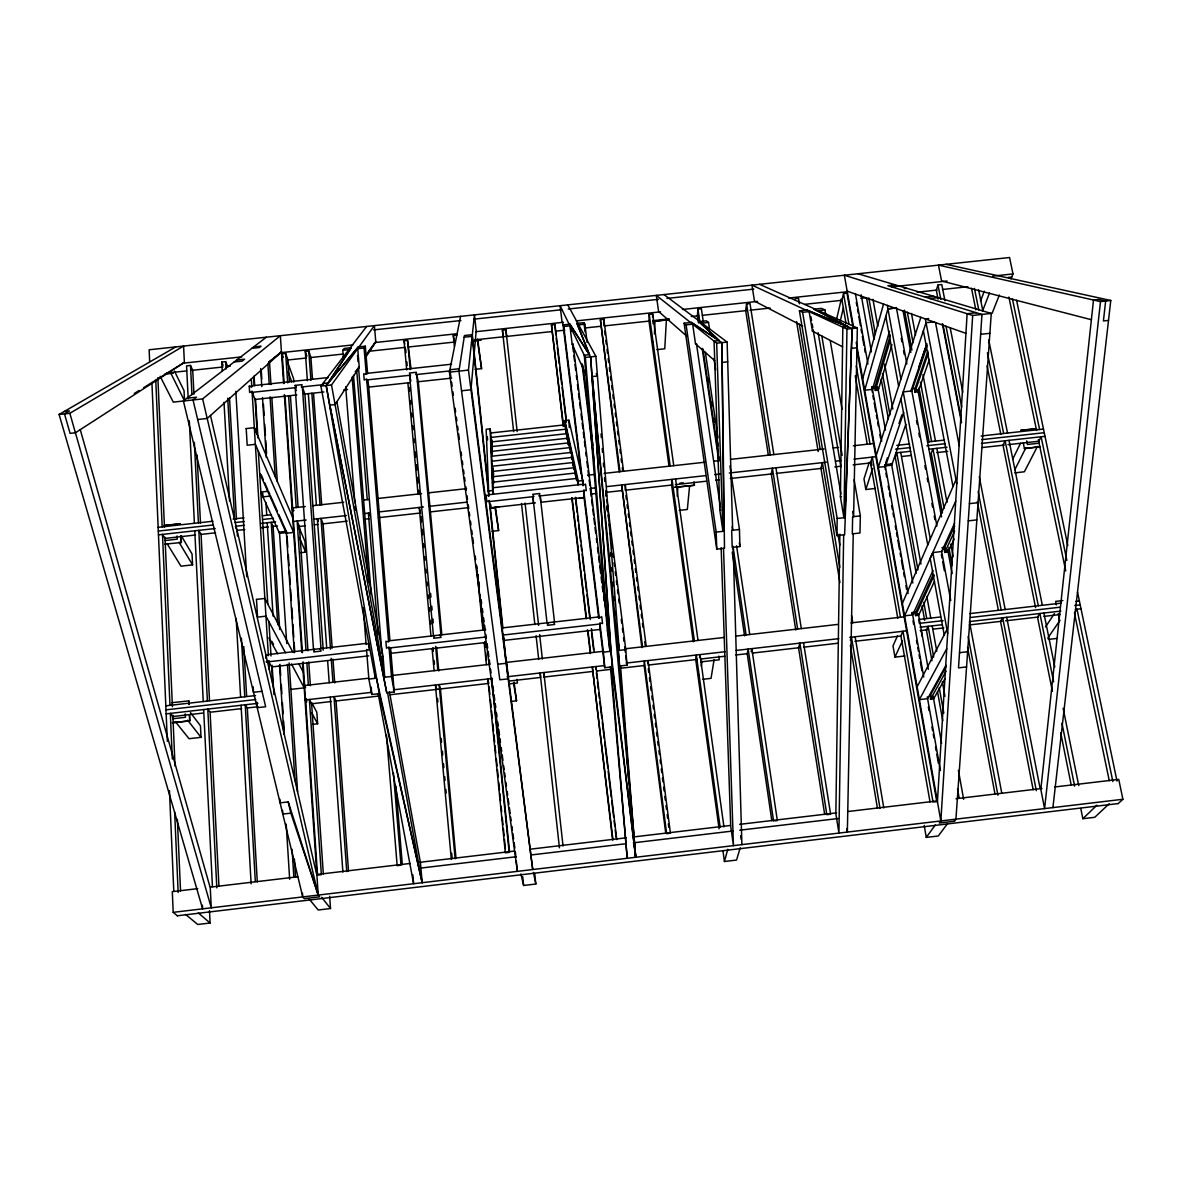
<?xml version="1.0" encoding="UTF-8"?>
<svg xmlns="http://www.w3.org/2000/svg" width="1182" height="1182" viewBox="0 0 1182 1182"><rect width="100%" height="100%" fill="white"/><g stroke="black" fill="none" stroke-linecap="round" stroke-linejoin="round"><path stroke-width="1.5" d="M625.175 490.087L625.263 484.546L646.214 646.377M836.959 535.594L837.181 518.484L802.622 312.299L799.416 310.777L836.959 535.594L844.628 534.722L852.148 328.522L806.774 309.98L799.416 310.777M839.87 534.175L835.851 813.718L838.924 833.074L843.667 534.825M842.559 346.784L812.448 331.152L809.138 311.59L846.947 329.084L843.948 517.731L840.402 496.765L842.84 327.178L847.967 326.631L814.132 309.182L821.49 308.384L824.933 309.891L825.863 315.313M837.181 518.484L844.908 517.627L852.148 328.522M853.256 533.747L847.346 832.069L846.785 828.552M818.432 310.6L857.334 327.961L853.596 516.652L852.695 511.407M860.348 515.884L859.964 532.993L852.296 533.85L852.636 516.756L860.348 515.884L854.143 479.744M673.74 465.678L652.671 314.028L649.213 314.397L648.977 320.928L669.042 466.269M652.538 317.293L652.671 314.028M653.025 323.691L653.173 320.086M654.429 333.885L654.976 321.371M666.367 320.145L664.772 348.779L656.897 349.636M647.899 663.516L648.061 660.561L670.43 833.236M368.001 383.234L367.676 379.836M937.429 801.662L967.127 313.718L976.317 312.728M858.043 273.766L991.27 313.452L955.928 819.141L954.391 821.224L939.291 823.012L940.842 820.943L972.668 315.461L844.362 275.229L853.345 325.996M693.273 641.767L671.612 484.916L672.026 479.36L694.366 640.866M677.153 496.13L677.907 486.999M703.29 321.548L701.399 308.783L697.941 309.152L697.365 315.712L698.444 322.967M474.071 354.881L470.968 389.764L461.541 390.784M474.233 353.019L476.183 331.019L474.484 314.885L468.441 370.099L532.713 869.524L506.029 658.197M689.623 485.699L687.333 509.472L679.207 510.373M694.44 485.27L674.789 487.324L694.44 485.27L693.967 481.798M1052.911 807.602L1110.784 300.494L1100.501 301.602L1044.578 808.591L1040.825 789.399L1093.498 300.036L1098.58 299.489L1105.643 301.055L1103.412 320.957L1108.509 320.396M773.855 454.582L750.009 303.552L746.566 303.922L745.665 310.511L768.359 455.262M699.581 657.576L699.995 654.592L723.945 826.883M701.281 666.19L702.005 661.122M714.091 659.733L711.032 678.35L702.655 679.325M516.268 860.659L517.361 871.356L449.426 372.167L460.581 316.377M751.161 651.651L751.826 648.637L777.342 820.559L774.816 820.855M836.383 320.026L841.274 299.164M853.035 327.547L846.962 293.121L843.52 293.491L841.968 300.139L846.076 323.558M840.166 321.371L843.46 307.586M390.252 649.923L390.237 648.43M548.079 622.692L547.399 625.293L554.727 624.465L553.471 622.087M539.199 495.982L539.834 493.515L532.698 494.312L533.909 496.573L489.333 501.537L490.367 507.876L535.402 502.867M740.213 847.804L736.534 860.068L724.433 861.501L727.757 849.297M434.459 635.635L433.705 638.25L441.078 637.408L439.867 635.029M862.668 378.787L883.56 304.07M872.301 392.188L872.08 387.223L875.345 386.869L875.301 390.429L878.241 390.119L891.937 344.627M889.558 331.241L872.464 389.38L864.692 390.223L887.948 308.827L895.572 308L887.963 308.901M890.386 334.92L875.212 386.159L875.729 389.011L878.669 388.701M314.515 649.302L313.703 651.932L321.12 651.075L319.953 648.682M875.301 390.429L890.415 339.677M869.272 462.236L863.983 478.932L865.83 489.511L875.493 488.432M876.231 455.513L920.837 317.323M865.83 489.511L872.626 468.471M944.935 300.73L941.788 284.581L937.991 284.995L936.307 290.137L938.05 299.164M885.288 469.609L885.082 464.659L892.174 463.876M885.658 462.945L887.401 457.803M898.985 423.466L901.881 414.882M918.961 366.789L925.284 348.069M903.713 412.459L885.407 466.506L878.315 467.289L926.053 322.686L934.43 321.873M910.79 391.538L926.954 343.829M927.264 345.484L911.839 390.902L903.225 391.922L930.293 539.007M927.9 351.069L915.09 388.523L911.47 388.908M929.347 359.55L918.178 391.73L914.912 392.099L928.298 353.123M905.84 424.353L891.716 465.191L884.638 465.974M850.331 640.245L851.483 637.187L879.999 808.37M980.499 301.233L984.296 291.186M982.493 311.176L989.526 292.914M999.351 295.042L992.112 313.304L972.668 315.461M1010.994 278.908L1012.989 273.929L1009.561 257.513L149.139 349.769L149.656 361.662M902.383 603.411L956.002 479.685M955.736 501.02L904.585 615.837L912.667 614.906L932.953 570.537M954.583 523.242L941.655 551.521L932.79 552.6L930.19 558.421L944.196 634.793M897.433 635.975L893.001 645.874L894.951 657.118L904.91 655.966M912.253 612.572L911.75 613.68L915.149 613.295L915.651 612.187L912.253 612.572L923.748 677.035M954.716 525.99L944.049 548.64L944.758 552.437L948.127 552.053L954.184 539.051M894.951 657.118L902.413 640.895M933.174 574.659L915.725 612.572L912.327 612.97M934.489 581.263L918.621 615.275L915.562 615.615L934.312 575.058M944.758 552.437L954.613 531.117M922.211 636.315L921.266 631.04M1012.634 459.31L1020.539 443.28M1040.219 446.781L1024.38 448.539L1040.293 446.633M1014.762 469.86L1025.917 447.668M1038.815 441.241L1041.106 436.764L1066.829 560.312M1037.471 446.368L1024.38 471.781L1014.777 472.859M917.129 686.816L946.959 629.607M946.738 648.711L919.389 699.626L927.604 698.665L946.028 665.2M930.47 695.06L946.398 666.22M944.92 678.764L933.617 698.887L930.515 699.242L946.132 671.169M336.87 401.762L383.027 656.394L384.741 677.242L331.507 384.948L357.732 348.675L359.254 367.277L335.067 404.54L329.808 405.116L326.188 385.524L358.279 346.947L365.312 346.193L367.617 373.778M366.257 356.491L375.787 341.82L374.399 325.611L359.033 346.873M343.341 357.319L342.78 350.286L344.228 348.468L351.246 347.715L328.108 382.938L322.863 383.5M351.246 347.715L328.108 382.938L358.279 346.947M1045.494 626.948L1054.433 613.635M1059.648 620.506L1058.215 613.502M1047.74 638.132L1059.766 620.668M386.765 692.785L329.808 405.116L386.765 692.785L394.241 691.928L391.478 676.473L389.011 646.968L386.47 648.209L385.893 641.294L388.597 641.929L366.656 378.964L364.219 380.087L363.701 373.822L366.272 374.399L364.071 347.981L365.312 346.193M1075.28 611.655L1076.994 609.218L1112.868 781.568M947.609 823.529L938.272 835.984L926.274 837.403L935.272 824.992M355.191 371.724L359.254 367.277M954.347 821.224L955.928 819.141M374.768 671.361L375.329 678.32L320.883 386.086L348.853 349.621M350.241 347.818L366.642 326.454M1080.791 808.518L1082.845 818.712L1096.94 805.193M1109.204 803.73L1094.754 817.294L1082.845 818.712M1118.128 803.657L1122.9 799.268L1118.748 779.396L1054.758 786.976M274.268 357.732L281.449 351.97L207.19 418.458L197.645 419.492M160.131 376.29L173.281 402.131L202.639 398.91L280.341 335.703L283.591 383.544M268.669 362.268L281.449 351.97M268.521 362.342L271.402 360.037M266.319 337.21L183.402 400.993L302.74 896.916L304.202 898.66L319.672 896.813L318.239 895.069L290.875 813.157L288.216 801.913L280.104 802.859L279.883 799.298M202.447 905.22L202.61 908.84L59.1 414.454L69.841 413.301L183.579 346.075L184.377 362.416L75.412 432.789L70.093 433.366L64.478 413.877L69.472 410.952L64.168 411.528M134.275 393.517L139.062 390.503M143.672 387.681L184.377 362.416M59.1 414.454L175.749 346.917M268.698 660.694L266.127 661.905L268.713 660.708L269.245 669.381M253.317 394.138L252.076 391.375L249.624 392.498L249.239 386.204L251.796 386.765L251.308 378.949M197.749 888.642L172.306 891.656L173.193 912.341L177.403 915.843M210.47 887.135L297.716 876.778M316.894 874.503L410.213 863.436M419.374 862.358L514.525 851.07M530.999 849.104L626.164 837.816M633.478 836.959L730.476 825.45M739.622 824.356L836.605 812.861M847.583 811.561L937.252 800.923M956.031 798.692L1041.963 788.497M669.16 833.384L666.633 833.694L644.367 660.989L644.146 665.422L665.762 833.31M829.35 814.383L826.839 814.679L799.874 643.111L798.53 647.662L824.681 814.457M934.297 801.928L936.794 801.632L856.876 349.296M419.359 868.238L516.298 856.728M530.718 855.014L625.987 843.712M633.286 842.84L732.914 831.005M739.784 830.192L838.141 818.52M173.193 912.341L1122.9 799.268M177.315 915.784L1118.216 803.568M329.66 896.252L330.517 908.53L318.209 910.007L309.004 898.837M520.907 873.941L523.626 885.481L535.815 884.018L534.722 873.587M209.495 910.657L210.1 923.009L197.749 924.487L185.559 914.41M290.875 813.157L282.808 814.073L282.572 810.379M368.636 678.202L304.454 685.56L305.429 699.951L371.414 692.357M393.414 689.83L492.392 678.453M507.048 676.769L604.194 665.614M626.194 663.072L725.172 651.71M736.164 650.44L838.806 638.649M849.799 637.379L906.624 630.848M172.336 716.587L203.334 713.027M210.632 712.185L241.63 708.624M247.112 707.988L258.045 706.733M920.187 630.612L927.456 629.784M932.908 629.149L943.827 627.893M969.284 624.968L1002.026 621.2M1005.66 620.786L1038.402 617.019M1043.854 616.398L1060.224 614.522M363.199 607.666L366.125 644.5L368.681 643.259L369.227 650.174L366.523 649.539L368.873 679.059L371.798 694.499L379.274 693.642L422.166 882.688L420.482 862.993L389.439 691.751M600.072 629.223L604.756 667.727L612.158 666.87L590.631 356.861L570.019 324.163L563.046 324.917L581.116 473.406M606.927 499.705L625.78 649.612L626.977 665.17L619.575 666.013L635.709 857.275L612.158 666.87M173.015 718.73L185.441 717.297L185.279 713.884M311.206 703.822L331.344 701.517M335.008 701.089L378.934 696.035M389.912 694.78L488.757 683.403L487.841 678.985L505.32 852.828L509.147 852.37L491.549 678.557M508.895 681.083L540.011 677.508M543.676 677.094L593.098 671.406M596.762 670.977L611.404 669.293M620.55 668.244L644.353 665.51M648.017 665.082L697.439 659.408M701.089 658.98L724.891 656.246M735.869 654.976L746.861 653.72M752.343 653.085L799.933 647.618M803.597 647.189L838.378 643.185M854.852 641.294L900.61 636.034M172.409 722.704L189.77 720.828L172.498 722.808M508.851 683.89L517.391 683.019L516.992 679.325M700.675 661.92L719.262 659.792L718.774 656.128M312.536 724.374L317.633 723.783L316.835 712.258L311.693 702.625M511.466 701.399L516.534 700.808L514.096 682.177M1048.39 639.403L1056.634 638.457M190.45 712.628L200.452 725.763L201.014 737.332L189.046 738.72L175.305 721.581M959.503 652.7L967.63 651.725M966.566 666.914L958.499 667.889L981.976 314.456L887.874 285.704L895.409 284.892M934.164 697.912L931.047 698.267L930.411 694.661L930.515 699.242M942.187 547.591L944.669 547.31L945.364 551.107L948.747 550.709M942.261 548.005L944.743 547.724M268.329 654.562L366.051 643.436M388.509 640.88L485.728 629.799M502.498 627.893L599.111 616.886M366.612 650.602L268.772 661.757L271.712 666.929L272.82 684.866M486.452 636.935L389.1 648.032L391.006 653.306L485.713 642.506M271.712 666.929L368.71 655.847M504.167 640.393L600.087 629.445L599.968 623.993L503.237 635.029L508.186 678.867L499.794 679.783L458.941 371.133L464.452 335.525L472.312 334.669L487.959 484.783M382.229 656.483L383.027 656.394M585.917 374.679L572.177 344.272L569.916 325.833L585.371 357.437L609.942 651.43L607.4 630.774L608.331 630.656M919.138 614.167L916.065 614.522L915.651 612.187M392.483 675.469L490.102 664.269M506.192 662.437L603.381 651.297M625.396 648.77L724.418 637.423M735.426 636.152L838.127 624.377M850.966 622.914L904.141 616.812M262.02 691.307L253.495 692.253L253.17 686.786M368.873 679.059L376.408 678.202L422.166 882.688L387.563 692.696M391.478 676.473L383.943 677.33L383.485 671.819M497.74 664.254L506.177 663.279M604.756 667.727L603.411 652.168L610.872 651.312L590.631 356.861M625.78 649.612L618.334 650.469L619.575 666.013L592.241 376.57L597.442 375.994L596.216 373.556M171.538 702.743L188.825 700.882L189.002 704.502M1062.869 600.559L1055.629 601.387L1056.353 604.889M290.905 689.387L304.202 687.865L291.452 663.959M165.82 705.831L255.548 695.548M918.68 619.471L940.591 616.96M969.816 613.606L1061.126 603.13M1075.738 601.461L1079.402 601.032M165.982 709.85L255.785 699.537M943.133 620.639L919.374 623.357L918.902 620.772M970.54 617.477L1060.106 607.208M1074.719 605.524L1080.2 604.889M166.16 713.869L257.868 703.334M920.069 627.258L942.01 624.731M1060.889 611.079L969.447 621.584L1001.73 792.915M1075.517 609.395L1081.013 608.76M181.186 535.609L192.045 554.003L192.577 564.878L180.964 566.178L167.002 543.543M300.73 552.703L305.68 552.157L304.926 541.312L298.603 526.448M492.052 531.309L498.612 530.57L495.509 507.181M714.741 360.673L695.518 343.829L692.652 324.163L716.676 343.208L722.956 531.324L719.868 510.255L720.843 510.136M840.402 496.765L841.362 496.647M716.78 549.142L716.159 532.092L723.931 531.22L721.907 342.632L691.485 322.405L684.082 323.218L716.78 549.142L724.492 548.271L721.907 342.632M739.444 529.477L731.688 530.349L732.19 547.399L739.902 546.527L739.444 529.477L729.944 465.915M969.403 503.68L978.046 502.675M256.479 599.422L264.857 598.432L292.914 652.331M968.265 520.878L976.849 519.873M568.084 443.516L566.355 429.14L490.766 437.443L492.303 451.864M492.303 454.76L490.958 441.994L567.33 433.602L568.645 444.506M492.007 454.848L491.151 446.648L568.335 438.153L569.517 447.963M491.86 456.37L491.343 451.406L569.355 442.807L570.433 452.632M571.024 453.386L570.404 447.564L491.535 456.252L492.067 461.29M572.28 459.192L571.467 452.411L491.742 461.216L493.352 476.494M574.009 469.372L572.561 457.375L491.948 466.284L493.574 481.754M493.441 483.645L492.155 471.47L573.684 462.458L574.511 469.387M493.116 483.822L492.362 476.774L574.821 467.644L575.87 476.42M493.337 489.333L492.584 482.197L575.989 472.963L576.846 480.069M306.153 520.021L293.328 521.439L292.412 507.95L305.237 506.531M312.58 505.719L343.74 502.261M363.908 500.03L369.405 499.41M376.733 498.597L421.619 493.633M428.061 492.909L466.565 488.639M587.557 475.238L594.886 474.425M604.046 473.406L704.871 462.221M714.046 461.202L719.543 460.596M730.535 459.384L824.031 449.012M833.207 447.993L838.703 447.387M853.36 445.762L873.528 443.531M493.485 494.194L492.82 487.752L577.185 478.385L577.954 484.812M164.032 525.458L180.491 523.774L164.121 525.591M158.137 527.32L212.967 521.232M233.076 519.001L244.039 517.79M262.315 515.751L271.461 514.746M896.813 445.348L909.652 443.93M927.988 441.891L944.492 440.073M981.149 435.995L1043.484 429.081M488.033 491.062L492.599 490.545L490.131 428.844L486.157 429.273L488.86 496.218M582.815 480.542L568.911 420.201L564.937 420.644L578.264 481.044L582.815 480.542L583.022 485.758M158.299 531.073L213.174 524.985M235.115 522.547L244.26 521.528M262.552 519.504L273.53 518.277M895.646 449.204L910.317 447.579M926.836 445.747L945.172 443.708M981.873 439.63L1044.238 432.701M488.624 494.741L582.962 484.265M158.462 534.84L215.198 528.531M235.336 526.3L244.482 525.281M260.956 523.449L275.598 521.823M896.222 452.869L910.731 451.258M928.875 449.234L947.018 447.224M981.488 443.398L1045.006 436.335M313.481 519.208L346.444 515.544M364.765 513.505L370.262 512.899M379.422 511.88L423.392 506.989M428.889 506.384L467.348 502.099M590.084 488.462L595.58 487.856M606.573 486.629L705.491 475.637M714.652 474.617L720.148 474.012M729.309 472.992L826.395 462.192M835.556 461.172L841.052 460.566M853.877 459.148L875.862 456.695M539.169 495.997L583.79 491.032L584.041 497.445L540.809 502.261L540.174 495.879L554.491 621.968M164.594 538.46L195.532 535.018M200.999 534.412L215.567 532.787M237.405 530.363L244.689 529.551M261.059 527.733L268.344 526.921M271.978 526.522L277.445 525.916M902.088 456.444L911.219 455.439M936.779 452.588L947.728 451.376M982.419 447.52L1004.331 445.082M1007.98 444.668L1039.022 441.211M165.14 540.514L177.182 539.184L177.034 535.978M679.886 483.157L683.255 482.788M1039.111 443.206L1027.498 444.491L1026.759 440.871M297.775 526.655L305.104 525.842M314.279 524.823L317.943 524.409M321.607 524.01L347.272 521.144M363.76 519.312L369.257 518.706M378.432 517.686L420.585 512.988M429.746 511.969L468.249 507.684M591.059 494.032L596.555 493.411M605.716 492.392L622.22 490.56M625.884 490.146L671.701 485.048M675.365 484.65L706.526 481.177M715.701 480.158L719.365 479.744M730.358 478.518L772.511 473.834M776.19 473.421L822.007 468.323M834.847 466.905L840.343 466.284M853.168 464.866L871.503 462.827M164.859 544.178L181.363 542.479L181.053 535.682L181.363 542.479M489.776 508.053L498.774 507.063M490.264 504.817L490.811 508.26L495.273 507.758M579.062 498.435L583.509 497.932M279.011 532.136L286.28 531.339L294.333 652.7M269.88 494.431L268.462 491.224L260.779 492.067L279.558 533.363L286.812 532.55L278.804 514.525M251.736 385.82L328.374 377.531M366.184 373.438L451.539 364.204M296.756 394.936L255.076 399.457L252.135 392.35L296.18 387.578L295.086 385.391L302.134 384.638L301.366 387.016L323.351 384.638M187.007 398.216L196.507 397.196L193.021 399.944L265.669 706.747L257.203 707.678L256.893 702.226M449.914 369.744L459.31 368.725M695.518 343.829L696.464 343.726M812.448 331.152L813.379 331.063M928.668 318.564L925.329 318.918L956.77 483.793M450.357 370.867L415.724 374.62L416.433 372.256L409.415 373.01L410.553 375.182L366.73 379.939L368.725 387.12L410.213 382.613M320.883 386.086L331.507 384.948M449.426 372.167L468.441 370.099M475.208 369.331L481.562 368.636L477.631 338.998M585.371 357.437L595.876 356.299L619.265 650.351L617.551 636.596M716.676 343.208L727.122 342.071L732.663 530.23L732.131 526.729M846.947 329.084L857.334 327.961M303.996 394.138L323.927 391.981M343.859 389.824L347.493 389.425M417.423 381.83L451.687 378.122M722.527 362.386L727.713 361.825M851.794 348.335L856.95 347.774M980.646 334.314L989.881 333.309M246.196 428.593L254.322 427.677L257.262 434.533L255.017 398.482M871.666 388.642L874.916 388.287M567.109 438.995L565.395 424.781L490.589 432.996L492.318 448.746L491.254 441.551M918.724 390.149L915.444 390.518L915.001 388.139L914.912 392.099M373.497 329.911L460.906 320.544M473.687 319.17L561.494 309.743M568.217 309.019L658.581 299.327M666.943 298.425L753.806 289.117M253.598 346.991L261.015 346.193L259.316 347.538L251.84 348.335M182.929 363.214L241.675 356.89M352.93 344.922L281.523 352.605L283.222 357.274M374.901 342.558L457.286 333.693M475.592 331.728L563.474 322.272M576.284 320.898L660.502 311.841M682.472 309.477L757.529 301.395M788.66 298.056L847.243 291.747M891.656 286.857L947.092 281.006M992.85 276.086L1012.989 273.929M289.442 381.697L287.935 359.83L285.675 353.521L282.158 353.891L284.153 383.234M307.394 380.722L305.281 351.409L308.783 351.024L310.881 357.348L312.491 379.2M406.711 369.966L404.052 340.785L407.554 340.401L410.996 368.814M454.39 346.4L453.297 335.481L456.784 335.112M513.653 431.681L502.424 330.192L505.896 329.822L506.65 336.264M563.208 426.244L551.462 324.917L554.934 324.548L566.473 420.629M619.22 471.795L600.382 319.657L603.854 319.273L623.535 471.249M795.102 298.706L798.53 298.337L799.446 303.774M236.636 360.037L244.585 359.18L242.133 361.116L234.11 361.988M607.4 630.774L584.277 355.191L589.478 354.63L576.979 323.41L583.938 322.671L584.854 324.223L587.159 342.499M193.951 394.212L192.725 370.247L190.479 365.445L186.579 365.873L188.204 398.822M222.246 371.222L221.728 362.091L225.629 361.662L227.698 366.479M904.2 288.63L906.727 288.349M1007.965 277.46L1011.733 277.061M342.78 350.286L349.872 349.517M356.979 348.749L364.071 347.981M464.186 337.21L472.135 336.353L488.727 495.746L486.098 495.14L486.777 501.7L489.23 500.518L502.601 628.942M563.046 324.917L563.755 326.483L570.788 325.73L589.478 354.63L576.979 323.41M577.821 324.976L584.854 324.223M166.559 373.069L186.579 370.912M192.045 370.321L222.999 366.981M226.634 366.597L230.268 366.198M288.009 359.978L306.345 358.013M310.009 357.614L343.002 354.053M368.666 351.29L405.337 347.345M409.002 346.947L454.834 342.012M475.001 339.84L551.979 331.536M555.658 331.152L564.819 330.162M584.987 327.99L601.475 326.202M605.154 325.818L649.14 321.076M652.804 320.677L669.308 318.904M691.307 316.525L698.636 315.742M702.3 315.343L746.3 310.6M749.964 310.216L770.132 308.044M804.957 304.291L841.628 300.331M860.792 298.263L866.243 297.687M917.069 292.205L937.045 290.048M942.482 289.472L967.895 286.724M474.1 340.638L481.118 340.047L474.13 340.8M653.543 321.297L669.145 319.613L653.528 321.46M164.549 374.251L173.326 373.143M719.868 510.255L714.061 341.125L719.232 340.579L698.872 321.622L706.275 320.824L708.52 322.45L709.614 329.719M925.403 297.17L933.662 296.283M684.082 323.218L686.107 324.873L693.583 324.06L719.232 340.579L698.872 321.622M701.059 323.262L708.52 322.45M802.622 312.299L810.069 311.501L847.967 326.631L814.132 309.182M817.501 310.689L824.933 309.891M929.938 298.558L938.272 297.657M572.177 344.272L573.063 344.184M249.239 386.233L251.796 386.795M946.043 264.325L1110.784 300.494M1100.501 301.602L938.464 265.137L941.566 280.976L1091.385 319.716M847.169 291.127L965.93 333.368M759.568 284.315L815.048 309.078M806.774 309.98L810.069 311.501M805.858 310.083L751.944 285.143L754.471 301.1L802.681 326.099M663.974 294.569L699.803 321.519M701.99 323.159L727.122 342.071M691.485 322.405L693.583 324.06M690.554 322.509L656.32 295.397L658.566 311.413L686.698 336.087M198.295 912.903L210.1 923.009M172.838 716.528L170.326 713.381L172.321 759.066M321.696 897.33L330.517 908.53M187.672 720.163L201.014 737.332M188.825 700.882L188.928 704.398M164.978 538.416L162.495 534.397L169.972 705.358M178.984 542.198L192.577 564.878M567.774 304.882L577.85 323.321M595.876 356.299L578.707 324.873L579.121 328.227M268.89 637.822L277.607 653.749M271.801 641.265L273.559 644.486M305.429 699.951L306.596 702.093L306.345 698.503M311.634 712.746L317.633 723.783M285.497 652.804L265.95 616.147L257.558 617.137L256.479 599.377M304.454 685.56L305.621 687.747M298.869 663.767L303.124 671.923M235.72 527.689L237.109 530.393L237.419 535.934M570.019 324.163L571.467 331.226M170.947 373.423L184.54 400.905L184.037 390.666L174.448 371.074M295.101 385.391L296.18 387.578M569.148 324.252L560.076 305.71L562.026 321.8L564.183 326.572M259.774 473.435L286.399 533.23L293.668 532.417L255.342 444.314L247.201 445.245L246.196 428.564M261.104 474.676L263.305 479.641M264.768 482.95L267.708 489.57M277.312 511.171L270.589 496.056L262.965 496.883L262.744 493.219M221.728 362.091L223.117 365.297M299.356 537.47L305.68 552.157M254.322 427.707L292.648 517.347M298.632 529.196L298.411 525.813M293.757 510.624L292.604 507.935L285.025 396.073M292.412 507.95L293.579 510.727M318.431 521.439L317.367 518.765L326.69 647.721M296.224 390.533L295.19 387.681L313.481 649.42M288.039 371.665L291.791 382.022M287.654 362.224L293.594 378.728L293.83 382.126M305.281 351.409L306.877 356.151M369.242 515.78L368.37 513.106L378.27 634.424M288.216 801.913L318.239 895.069L302.533 663.22M435.863 686.432L436.734 689.269M367.07 380.353L367.898 383.16M69.841 413.301L211.268 907.806L210.278 887.933L80.258 429.672M420.275 511.496L419.241 507.447L430.942 635.842M202.639 398.91L318.239 895.069M210.485 415.503L316.894 875.286M410.893 381.062L409.578 375.285L433.425 635.753M404.052 340.785L404.776 343.962M1016.594 300.302L1067.804 545.537M1077.526 592.079L1117.005 781.08M1012.427 298.928L1039.599 429.509M1008.896 297.051L1036.57 430.411M1038.357 439.586L1065.736 570.965M1074.423 612.882L1109.263 780.741M1023.331 442.969L1024.38 448.539M533.466 872.434L535.815 884.018M978.593 289.767L982.936 311.265M988.728 339.928L1007.537 433.07M1009.014 440.339L1042.332 605.287M1043.883 613.03L1054.787 666.958M1063.135 708.313L1078.752 785.616M974.441 288.393L978.77 309.891M987.428 352.886L1003.651 433.498M1038.313 605.745L1005.114 440.768L1003.001 445.23L1035.595 607.622M1053.62 681.822L1039.879 613.488L1037.501 617.122L1052.379 691.248M1061.953 723.177L1074.615 786.104M971.486 288.186L975.83 309.847M987.059 365.799L1000.829 434.385M1060.727 732.825L1071.247 785.262M950.18 327.636L962.783 392.217M979.272 476.656L1005.202 609.543M1006.709 617.3L1040.101 788.364M937.991 284.995L940.783 299.341M946.014 326.262L961.72 406.992M978.135 491.476L1001.184 610.001M1036.304 790.655L1002.691 617.758L1000.533 621.377L1033.171 789.768M942.955 324.474L961.188 418.472M977.307 501.626L998.332 610.045M942.32 323.632L961.527 422.757M935.523 322.627L959.237 445.777M923.408 330.842L952.988 486.615M911.47 313.511L915.533 335.067M922.965 374.591L935.479 441.063M936.853 448.347L947.018 502.306M907.318 312.122L913.051 342.677M920.468 382.2L931.579 441.492M944.078 508.142L932.953 448.791L931.224 453.208L942.409 512.929M950.83 544.119L953.194 556.707M968.147 636.463L997.918 795.205M904.481 310.186L911.928 350.005M919.035 388.021L929.2 442.334M948.836 547.325L952.219 565.424M967.556 647.396L995.037 794.289M903.063 310.836L910.834 352.443M917.838 389.942L941.566 516.918M947.639 549.467L952.145 573.58M896.355 307.527L906.83 363.938M911.721 390.341L936.912 526.034M941.596 551.3L950.742 600.559M379.274 693.642L326.188 385.524M378.196 693.775L413.597 883.708L412.843 874.754M901.231 338.229L901.91 341.849M903.58 350.877L904.26 354.497M916.523 420.689L917.202 424.279M918.857 433.277L919.537 436.867M924.871 465.649L925.536 469.254M927.205 478.252L927.87 481.842M931.874 503.429L932.539 507.019M934.208 516.017L934.873 519.622M941.345 554.461L942.01 558.067M942.675 561.657L944.344 570.655M887.313 305.399L900.876 379.112M932.79 552.6L947.668 633.478M885.82 316.377L898.616 386.13M900.935 398.851L927.722 544.932M872.937 299.327L877.827 326.321M884.683 364.1L892.838 409.09M900.699 452.366L920.955 564.05M926.851 596.467L930.766 618.083M932.17 625.854L936.765 651.149M942.335 681.851L944.965 696.316M958.395 770.369L963.64 799.268M868.8 297.938L875.301 333.93M882.466 373.527L889.943 414.912M917.941 569.901L896.783 452.809L895.262 457.212L916.168 573.226M923.807 602.332L926.732 618.541M933.691 657.044L928.136 626.327L926.393 629.903L931.963 660.782M939.247 687.747L943.812 713.042M957.523 788.926L959.149 797.968M866.495 297.657L874.015 339.352M881.211 379.23L888.391 419.122M922.049 605.849L924.664 620.343M937.518 691.662L942.763 720.725M861.146 294.761L871.4 351.911M877.665 386.854L885.421 430.085M891.405 463.447L912.844 583.036M918.325 613.576L928.313 669.278M933.159 696.287L941.611 743.404M915.149 613.295L915.562 615.615M855.399 293.638L867.928 363.982M871.947 386.514L881.698 441.137M927.279 696.863L940.414 770.546M856.285 302.326L856.92 305.902M857.556 309.492L858.206 313.082M858.841 316.658L860.437 325.611M861.072 329.202L861.708 332.777M862.343 336.368L863.939 345.321M864.589 348.912L865.224 352.487M872.922 395.734L873.557 399.28M874.192 402.826L875.773 411.676M876.394 415.222L877.029 418.768M877.665 422.314L878.285 425.86M879.866 434.71L880.501 438.256M885.082 464.659L908.057 593.615M913.021 620.816L913.656 624.392M916.523 640.452L917.158 644.027M917.793 647.588L918.429 651.164M919.064 654.725L919.699 658.3M920.335 661.876L921.93 670.8M928.372 706.954L929.022 710.589M931.933 726.945L932.583 730.579M933.233 734.214L933.883 737.849M935.494 746.95L936.144 750.585M936.794 754.219L938.405 763.306M885.924 473.228L886.574 476.863M888.184 485.935L888.834 489.555M889.485 493.19L890.12 496.809M891.745 505.881L892.38 509.501M893.031 513.136L893.681 516.756M895.291 525.827L895.941 529.462M896.577 533.082L897.227 536.717M897.877 540.337L899.487 549.408M900.137 553.028L900.773 556.663M901.423 560.283L903.033 569.355M903.683 572.989L904.333 576.609M905.944 585.681L906.594 589.301M856.226 342.307L940.842 820.943M843.52 293.491L848.957 324.296M856.285 365.992L870.011 443.915M900.507 617.226L872.316 457.094L870.513 462.797L897.803 618.319M933.041 802.076L902.974 631.262L900.891 635.886L930.027 801.957M871.045 461.763L871.636 465.545L871.001 461.911M855.251 375.817L867.263 444.284M924.206 825.42L926.274 837.403M830.222 340.608L842.027 409.282M453.297 335.481L454.39 341.894M821.815 335.998L842.16 455.292M513.49 683.093L516.534 700.808M818.136 332.733L840.904 466.816M810.97 316.835L811.591 320.544M812.167 323.942L812.773 327.503M813.127 329.571L840.934 494.12M838.008 534.367L839.826 545.183M851.587 615.497L852.783 622.707M855.133 636.773L883.767 807.927M799.327 324.134L820.205 449.441M839.826 567.227L822.406 462.635L820.943 468.308L839.914 582.49M796.565 321.563L818.166 451.568M850.36 645.387L877.413 808.192M775.939 467.806L801.322 628.602M803.538 642.698L830.606 814.235M746.566 303.922L770.309 454.967M797.658 629.016L772.393 468.205L771.27 473.834L795.767 630.021M492.82 487.752L493.057 489.348M492.599 490.545L493.13 493.987M494.977 507.359L498.612 530.57M492.362 476.774L492.613 478.355M492.894 481.222L493.352 484.206M492.584 482.197L492.835 483.793M492.687 468.471L493.367 472.889M492.628 468.574L493.529 474.455L492.835 467.865M492.451 470.643L493.529 478.149M492.155 471.47L493.485 483.468M492.672 475.873L493.529 481.931M491.343 451.406L491.579 452.957M713.943 358.767L715.583 369.671M739.356 542.893L739.902 546.527M736.563 545.803L749.728 634.512M490.958 441.994L492.347 454.464M491.446 446.146L492.259 451.568M491.609 447.653L492.406 453.061M491.151 446.648L491.372 448.2M491.638 450.83L492.185 454.464M705.358 352.325L717.976 437.695M697.941 309.152L699.833 321.918M708.181 378.447L708.712 382.096M711.682 402.161L712.229 405.81M714.105 418.576L714.652 422.225M717.607 442.275L718.154 445.924M732.958 546.202L746.064 634.941M773.56 821.002L748.162 649.066L747.187 653.572L771.831 820.722M702.906 348.926L717.947 450.889M718.759 456.355L719.291 460.005M702.182 348.35L718.759 460.758M732.234 552.171L744.571 635.886M696.508 344.051L720.459 507.595M477.425 340.505L481.562 368.636M490.131 428.844L490.781 433.233M491.49 439.896L492.067 444.181M686.107 324.873L716.159 532.092M740.641 835.792L741.144 839.323M675.587 478.961L698.03 640.437M649.213 314.397L670.194 466.077M720.148 827.341L696.316 655.02L695.725 659.482L719.099 828.833M652.582 341.613L653.04 344.952M674.981 503.635L675.469 507.181M698.636 674.848L699.094 678.084M723.015 851.143L724.433 861.501M450.386 373.276L450.903 377.043M451.583 382.111L452.145 386.174M452.883 391.656L453.386 395.305M455.114 408.085L455.617 411.735M456.355 417.216L456.858 420.866M457.597 426.347L458.084 429.997M458.586 433.646L459.325 439.128M461.069 451.908L461.556 455.558M462.31 461.039L462.797 464.689M463.551 470.155L464.038 473.819M464.541 477.469L465.028 481.118M465.782 486.6L466.269 490.249M467.008 495.716L467.511 499.38M468.249 504.847L468.752 508.496M469.239 512.161L469.742 515.81M470.48 521.277L470.983 524.941M471.721 530.408L472.224 534.057M472.711 537.707L473.465 543.188M475.194 555.968L475.696 559.618M476.435 565.099L476.922 568.749M477.676 574.23L478.163 577.88M478.666 581.529L479.404 587.011M481.148 599.791L481.635 603.441M482.389 608.922L482.877 612.572M483.615 618.053L484.118 621.702M484.62 625.352L485.108 629.001M485.846 634.483L486.349 638.132M487.087 643.614L487.678 647.958M488.151 651.415L488.86 656.616M489.318 660.044L489.821 663.693M490.56 669.175L491.062 672.824M491.801 678.291L492.303 681.955M492.791 685.604L493.544 691.071M494.032 694.735L494.77 700.202M495.273 703.851L495.775 707.516M496.514 712.982L497.001 716.632M497.755 722.113L498.243 725.763M498.745 729.412L499.484 734.894M499.986 738.543L500.474 742.193M501.227 747.674L501.715 751.324M502.217 754.973L502.956 760.454M503.695 765.936L504.197 769.585M504.699 773.235L505.187 776.884M505.926 782.366L506.428 786.015M507.167 791.497L507.669 795.146M508.157 798.796L508.91 804.277M509.398 807.927L510.151 813.408M510.639 817.058L511.141 820.707M511.88 826.188L512.382 829.838M512.87 833.487L513.623 838.969M514.111 842.618L514.85 848.085M604.623 331.241L605.095 334.875M605.805 340.342L606.277 343.977M606.987 349.444L607.445 353.078M608.154 358.545L608.627 362.18M609.336 367.646L609.809 371.281M610.518 376.748L610.991 380.382M611.685 385.849L612.158 389.484M612.867 394.951L613.34 398.585M614.049 404.052L614.522 407.687M615.216 413.153L615.689 416.788M616.398 422.255L616.871 425.889M617.58 431.356L618.053 434.991M618.762 440.458L619.22 444.092M619.929 449.559L620.402 453.194M621.111 458.66L621.584 462.295M622.293 467.762L622.766 471.396M625.884 495.568L626.357 499.218M627.066 504.699L627.539 508.363M628.248 513.845L628.721 517.494M629.43 522.976L629.903 526.64M630.612 532.122L631.085 535.771M631.794 541.253L632.267 544.917M632.976 550.398L633.449 554.048M634.158 559.529L634.631 563.179M635.34 568.66L635.813 572.324M636.522 577.806L636.995 581.455M637.704 586.937L638.177 590.601M638.886 596.083L639.359 599.732M640.068 605.214L640.541 608.878M641.25 614.359L641.723 618.009M642.432 623.49L642.905 627.14M644.796 641.767L645.269 645.416M648.283 668.643L648.755 672.292M649.465 677.774L649.937 681.423M650.647 686.89L651.119 690.539M651.829 696.021L652.287 699.67M652.996 705.137L653.469 708.786M654.178 714.268L654.651 717.917M655.36 723.384L655.833 727.033M656.542 732.5L657.015 736.15M657.724 741.631L658.197 745.281M658.906 750.747L659.379 754.397M660.088 759.878L660.561 763.528M661.27 768.994L661.743 772.644M662.452 778.125L662.91 781.775M663.619 787.242L664.092 790.891M664.801 796.373L665.274 800.022M665.983 805.489L666.456 809.138M667.165 814.62L667.638 818.254M668.347 823.736L668.82 827.385M600.382 319.657L619.974 471.633M642.55 646.805L621.688 484.945L641.87 647.662M471.204 387.149L504.02 642.535M605.775 490.574L606.469 496.056M583.938 322.671L585.09 331.817M606.957 505.822L607.415 509.486M608.109 514.983L608.567 518.647M609.262 524.128L609.942 529.625M610.414 533.289L611.094 538.785M611.788 544.281L612.246 547.946M612.941 553.442L613.399 557.106M614.093 562.602L614.551 566.267M615.246 571.748L615.704 575.412M616.398 580.909L616.856 584.573M617.536 590.069L618.009 593.733M618.688 599.23L619.146 602.894M621.23 619.383L621.688 623.032M622.382 628.529L622.84 632.193M623.52 637.689L623.993 641.353M624.672 646.85L625.367 652.346M625.825 656.01L626.977 665.17M582.829 365.208L591.709 436.513M592.389 442.009L592.847 445.658M581.987 363.716L592.699 449.825M593.379 455.321L594.058 460.817M573.048 344.021L607.046 620.225M607.489 623.874L608.169 629.371M608.966 635.827L609.38 639.27M572.723 346.149L573.403 351.66M573.846 355.324L574.526 360.82M574.969 364.484L575.649 369.981M576.328 375.477L576.772 379.141M577.451 384.638L578.131 390.134M578.574 393.798L579.254 399.294M579.712 402.973L580.377 408.47M581.056 413.966L581.736 419.462M582.179 423.126L582.859 428.623M583.317 432.287L583.982 437.783M584.44 441.447L585.12 446.944M585.799 452.455L586.242 456.119M586.922 461.615L587.602 467.112M588.045 470.776L588.725 476.272M589.168 479.936L589.848 485.433M590.306 489.097L591.207 496.425M591.65 500.104L592.33 505.601M592.773 509.265L593.453 514.761M593.911 518.425L594.576 523.922M595.034 527.586L595.713 533.082M596.378 538.578L596.836 542.243M597.516 547.739L598.181 553.25M598.639 556.914L599.318 562.41M599.762 566.075L600.663 573.403M601.121 577.067L601.801 582.563M602.244 586.228L602.923 591.724M603.603 597.235L604.046 600.899M634.187 844.849L635.709 857.275L620.491 665.909M540.662 677.316L540.13 672.972L559.426 847.775M563.755 326.483L583.081 485.27L585.518 484.103L586.316 490.633L583.672 490.028L599.244 617.935L601.727 616.723L602.554 623.564L599.85 622.929L603.411 652.168M583.79 495.406L598.727 618.23M610.872 651.312L635.709 857.275L592.241 376.57M576.698 479.892L575.989 472.963M575.102 471.012L575.737 476.257M572.694 462.576L573.107 465.959M571.408 455.927L571.807 459.266M575.693 497.445L590.35 619.531M591.443 628.647L594.295 652.331M616.782 839.604L596.009 666.545L596.083 669.47M555.762 334.669L554.934 324.548M556.205 338.303L556.87 343.785M557.298 347.434L559.278 363.849M559.707 367.499L561.686 383.914M562.115 387.563L566.281 422.21M575.309 497.489L577.067 512.146M577.51 515.81L578.175 521.292M578.604 524.956L580.584 541.445M581.027 545.109L581.692 550.605M582.12 554.269L584.1 570.743M584.543 574.408L586.523 590.882M586.966 594.546L589.818 618.363M591.576 633.005L593.556 649.494M596.349 672.765L597.013 678.261M597.442 681.911L598.328 689.224M598.772 692.888L599.422 698.37M599.865 702.034L601.845 718.479M602.273 722.143L604.253 738.602M604.696 742.252L607.77 767.857M608.198 771.506L611.271 797.111M611.715 800.775L613.694 817.22M614.123 820.884L614.788 826.366M615.231 830.03L616.103 837.344M568.512 444.225L567.33 433.602M567.523 439.66L566.355 429.14M565.557 429.672L565.956 432.981M551.462 324.917L563.578 426.451M572.103 497.844L586.479 618.127M588.001 630.878L590.616 652.76M612.985 840.047L592.315 666.973L612.557 839.619M571.763 497.888L586.183 618.777M587.498 629.755L590.335 653.572M544.341 676.902L543.838 672.543L563.031 845.987M502.424 330.192L503.192 336.634M547.015 622.825L532.905 496.691L533.57 503.074M505.896 329.822L517.155 431.548M525.074 503.074L538.623 625.426M539.627 634.557L542.375 659.068M521.484 503.473L534.87 624.613M536.081 635.635L538.711 659.497M491.564 439.482L492.273 446.131M492.51 467.865L493.411 476.346M487.265 436.586L487.605 439.911M490.013 504.507L502.838 627.568M503.118 633.966L506.177 663.324M522.725 876.778L523.626 885.481M515.352 851.749L515.899 857.098M494.49 703.068L509.56 851.838M477.809 574.526L478.178 578.161M478.547 581.81L479.271 589.079M479.818 594.531L480.557 601.815M480.926 605.45L481.65 612.719M482.197 618.186L482.936 625.455M484.59 641.826L485.137 647.278M485.684 652.73L486.408 660.014M489.126 686.964L489.865 694.307M490.427 699.818L491.165 707.176M491.535 710.84L492.273 718.198M492.82 723.709L493.559 731.052M493.928 734.731L494.667 742.074M495.036 745.739L495.79 753.097M496.337 758.608L497.075 765.951M497.445 769.63L498.183 776.973M498.745 782.484L499.484 789.827M499.853 793.506L500.592 800.849M501.138 806.36L501.7 811.871M502.247 817.383L503 824.726M503.369 828.405L504.108 835.748M504.478 839.427L505.394 848.617M476.464 565.868L482.906 629.917M484.192 642.742L486.393 664.698M441.846 634.778L418.295 381.742L416.699 374.517L440.901 634.911M436.601 647.308L438.773 670.992M456.001 858.235L440.428 688.855L439.143 684.57L455.129 858.782M407.554 340.401L410.228 369.582M435.641 646.421L437.828 670.268M430.588 593.438L430.928 597.102M431.77 606.277L432.095 609.942M432.937 619.117L433.277 622.781M405.662 348.986L406.002 352.664M406.844 361.84L407.169 365.519M409.179 387.533L409.519 391.212M410.361 400.388L410.701 404.052M411.528 413.242L411.868 416.906M412.71 426.081L413.035 429.76M413.877 438.936L414.217 442.6M415.045 451.775L415.547 457.286M416.227 464.629L416.729 470.14M417.394 477.484L417.896 482.98M418.576 490.323L418.901 494.002M420.955 516.49L421.457 521.956M422.122 529.255L422.624 534.722M423.452 543.823L423.791 547.473M424.619 556.589L424.959 560.238M425.786 569.34L426.111 572.989M426.953 582.105L427.278 585.755M428.106 594.856L428.445 598.506M429.273 607.622L429.613 611.271M430.44 620.373L430.78 624.022M432.937 647.721L433.277 651.371M434.104 660.472L434.429 664.121M437.562 698.385L437.901 702.019M441.226 738.455L441.551 742.104M442.393 751.205L442.718 754.855M443.546 763.956L443.885 767.606M444.713 776.707L445.053 780.356M445.88 789.458L446.205 793.107M451.701 853.212L452.204 858.679M407.879 382.732L418.029 494.032M432.11 648.682L434.119 670.696M435.419 684.999L451.302 859.24M610.4 666.545L627.214 858.28L611.242 666.973M368.533 384.815L389.927 640.437M390.548 647.795L394.241 691.928M395.837 786.104L402.308 864.603M393.443 773.309L401.008 865.194L397.167 865.652L386.499 735.16M357.525 355.516L358.028 361.603M358.486 367.114L381.978 653.469M382.377 658.226L382.894 664.476M356.654 369.848L367.262 499.646M353.492 375.315L371.222 594.28M352.103 377.058L368.695 582.711M601.047 433.942L601.342 437.606M602.214 448.569L602.51 452.233M603.381 463.211L603.677 466.875M604.549 477.853L604.844 481.502M605.731 492.48L606.011 496.145M606.898 507.122L607.179 510.787M610.547 552.866L610.843 556.53M611.715 567.508L612.01 571.157M612.882 582.135L613.177 585.799M614.049 596.777L614.345 600.441M615.231 611.419L615.512 615.068M616.398 626.046L616.694 629.711M619.989 670.992L620.284 674.656M621.156 685.649L621.451 689.328M622.323 700.32L622.618 703.984M623.505 714.977L623.786 718.641M624.672 729.634L625.115 735.13M625.839 744.291L626.135 747.955M627.007 758.947L627.45 764.444M628.189 773.619L628.617 779.115M629.356 788.276L629.799 793.772M630.523 802.933L630.966 808.429M631.838 819.422L632.134 823.086M633.02 834.078L633.316 837.743M371.207 687.141L371.798 694.499M345.676 386.824L354.881 502.764M355.176 506.443L355.457 510.136M313.555 393.769L321.696 504.847M332.186 648.15L323.07 523.7L320.987 518.366L330.532 649.14M332.984 659.128L334.728 682.915M348.498 870.986L336.043 700.852L333.989 696.656L346.754 871.636M308.783 351.024L310.925 380.338M311.856 393.163L320.012 504.891M331.196 658.344L332.94 682.295M308.325 393.547L316.392 505.29M327.621 660.605L329.217 682.723M330.251 697.085L342.898 872.094M323.218 650.174L304.867 394.049L302.356 386.913L320.987 648.563M290.447 396.28L298.1 507.462M307.97 650.898L299.401 526.33L297.14 521.026L306.02 650.469M308.738 661.89L310.378 685.708M323.336 873.971L311.605 703.674L309.374 699.493L321.371 874.65L317.53 875.108L305.636 699.921M607.947 625.145L608.198 628.824M285.675 353.521L287.684 382.85M288.556 395.689L296.224 507.536M306.892 663.22L308.384 685.102M293.52 521.425L302.429 652.715M303.05 661.831L304.661 685.53M284.33 394.581L301.779 652.183M287.063 536.229L287.787 547.236M288.29 554.594L289.014 565.602M289.383 571.113L290.24 583.967M290.595 589.478L291.333 600.486M291.821 607.829L292.56 618.851M292.914 624.362L293.771 637.216M294.141 642.727L294.746 651.903M269.54 362.623L270.974 384.564M271.816 397.359L277.312 481.473M289.162 662.91L297.598 791.91M279.558 533.363L286.738 643.569M302.503 893.252L302.695 896.916M267.9 364.086L269.2 384.047M270.028 396.753L275.229 476.582M287.433 664.402L294.998 780.667M279.691 629.474L273.101 526.389L271.225 522.311L277.755 624.79M294.407 859.078L295.574 877.354M292.072 849.341L293.83 876.896M261.237 369.759L261.828 379.008M263.438 404.333L264.133 415.296M264.709 424.353L265.403 435.272M265.758 440.694L266.571 453.474M280.001 664.373L280.71 675.528M281.286 684.467L281.877 693.745M282.439 702.743L283.148 713.721M283.606 721.02L284.197 730.166M260.646 368.533L261.798 386.677M262.493 397.566L266.305 457.464M279.528 665.303L283.916 734.362M265.92 502.498L266.733 515.263M267.206 522.754L273.086 616.103M286.192 824.105L289.664 879.245M254.086 376.024L254.662 385.125M255.563 399.693L257.942 437.916M272.111 665.274L273.929 694.528M253.672 376.836L254.233 385.849M258.282 451.096L267.797 604.076M268.89 621.702L271.033 655.995M252.076 391.375L268.388 655.626L265.699 654.991L265.92 658.463M235.839 391.345L246.713 576.683M565.986 430.307L566.148 433.173L565.809 428.844M565.395 424.781L565.484 426.318M564.937 420.644L565.351 428.017M229.485 397.773L236.474 519.253M243.773 646.539L246.639 696.316M257.292 881.89L247.304 707.959L245.221 704.782L255.312 881.477M225.629 361.662L226.058 368.976M227.727 398.216L234.612 518.839M241.424 638.132L244.763 696.774M567.759 437.754L568.247 444.713M566.784 433.247L567.079 438.699M224.004 402.294L229.559 501.005M236.178 618.437L240.611 697.262M241.069 705.255L251.131 883.826M569.355 442.807L569.443 444.373M568.335 438.153L568.424 439.719M571.467 452.411L571.556 454.006M568.911 420.201L569.296 427.574M570.404 447.564L570.492 449.13M572.561 457.375L572.649 458.971M573.004 461.734L573.152 464.718M571.911 456.725L572.058 459.695M197.039 455.04L200.497 523.242M209.51 700.616L201.073 534.397L198.798 530.363L207.397 701.074M218.951 886.441L210.1 712.244L207.796 709.082L216.823 887.889M190.479 365.445L191.957 394.729M194.35 442.319L198.413 522.843M574.821 467.644L574.895 469.254M573.684 462.458L573.758 464.053M574.127 466.86L574.275 469.86M189.297 420.792L194.395 523.301M194.764 530.807L203.245 701.547M203.644 709.555L212.435 886.559M576.447 477.454L576.58 480.483M575.265 472.091L575.412 475.105M189.77 720.828L189.519 715.391L189.696 720.725M577.185 478.385L577.259 480.01M578.264 481.044L578.426 484.517M157.871 377.664L164.475 527.275M164.992 537.308L172.409 706.718M172.868 715.302L175.025 766.113M177.374 819.377L180.536 891.006M155.758 380.235L162.17 526.862M174.641 812.064L178.157 892.484M151.917 382.495L167.342 741.277M169.454 790.625L173.784 891.169M721.153 547.665L730.712 826.188L733.431 845.632L723.517 548.374M490.693 504.596L490.811 508.26M733.15 547.296L741.897 844.628M603.854 319.273L603.913 325.774M1020.746 430.337L1036.466 428.726L1020.746 430.337M375.787 341.82L367.233 353.595L375.787 341.82"/></g></svg>
